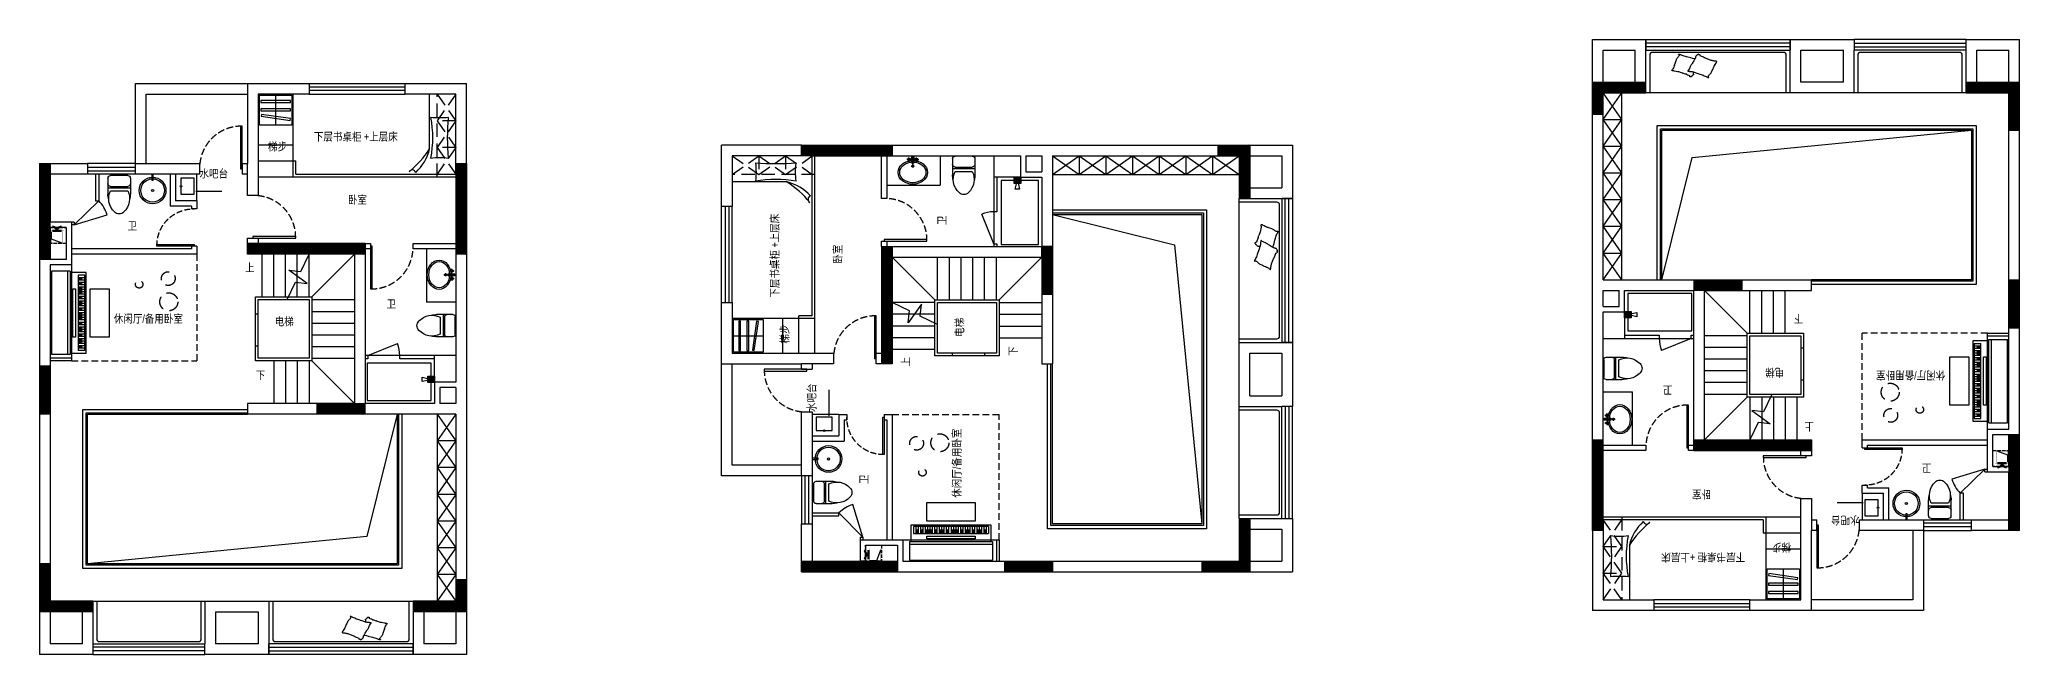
# Model space of a CAD drawing. Extents: x 468514 to 728049, y -74127 to 69080.
# Drawn here: x 493894 to 531005, y -26476 to -14953 of the extents above; entities that cross this region are included whole.
import ezdxf
from ezdxf.xclip import XClip

# ---------------------------------------------------------------- set-up
doc = ezdxf.new("R2010")
doc.units = 0
doc.header["$LTSCALE"] = 500
doc.header["$MEASUREMENT"] = 0
doc.header["$XCLIPFRAME"] = 0
for name, pattern in [('( Dashed )', [0.75, 0.5, -0.25]), ('DASH', [0.35, 0.25, -0.1]), ('HIDDEN', [0.375, 0.25, -0.125])]:
    doc.linetypes.add(name, pattern=pattern)
for name, color, linetype in [('Door 门', 107, 'Continuous'), ('E 立面标注尺寸', 9, 'Continuous'), ('P-Furniture 家具', 153, 'Continuous'), ('P-Make furniture 固定制作', 154, 'Continuous'), ('P-N wall 新建隔墙', 241, 'Continuous'), ('P-O wall 原始墙体', 245, 'Continuous'), ('P-Stair 楼梯（原建筑设备）', 159, 'Continuous'), ('P-Text  平面文字', 9, 'Continuous'), ('P-Ware 洁具', 153, 'Continuous'), ('P-window 窗', 107, 'Continuous')]:
    doc.layers.add(name, color=color, linetype=linetype)
doc.styles.add('PDC DIM', font='PMingLiU-ExtB.ttf', dxfattribs={"width": 0.85})
pattern_1 = [(45, (-208763.564, 55386.938), (-8.83883476, 8.83883476), [])]

# ---------------------------------------------------------------- blocks, each defined once
blk = doc.blocks.new('A$C7BB304D7')
blk.add_hatch(color=256).paths.add_polyline_path([(127, 77), (204, 0), (126, 32), (49, 0)])
at = {"linetype": 'DASH', "ltscale": 0.5}
for p, q in [((2, 330), (2, 30)), ((302, 330), (2, 330)), ((2, 30), (302, 30)), ((302, 30), (302, 330))]:
    blk.add_line(p, q, dxfattribs=at)
for p, q in [((42, 95), (212, 95)), ((42, 80), (212, 80))]:
    blk.add_line(p, q)
at = {"const_width": 3}
blk.add_lwpolyline([(2, 80), (2, 330), (252, 330), (252, 80), (212, 80), (212, 95), (217, 95, 0.414214), (237, 115), (237, 295, 0.414214), (217, 315), (37, 315, 0.414214), (17, 295), (17, 115, 0.414214), (37, 95), (42, 95), (42, 80)], format="xyb", close=True, dxfattribs=at)
blk.add_lwpolyline([(17, 115), (19, 239), (217, 315)])
blk.add_lwpolyline([(204, 3), (126, 34), (49, 3), (127, 80)], close=True)
blk = doc.blocks.new('$WINLIB2D$00000001')
at = {"color": 0}
for points in [[(-0.5, 0.5), (-0.5, -0.5)], [(-0.5, 0.5), (0.5, 0.5)], [(0.5, -0.5), (0.5, 0.5)], [(0.5, 0.167), (-0.5, 0.167)], [(0.5, -0.167), (-0.5, -0.167)], [(-0.5, -0.5), (0.5, -0.5)]]:
    blk.add_lwpolyline(points, dxfattribs=at)
blk = doc.blocks.new('A$C69603A30')
for p, q in [((1560, 1082), (0, 1082)), ((0, 730), (0, 1082)), ((1560, 730), (1560, 1082)), ((1560, 730), (0, 730)), ((25, 730), (25, 428)), ((25, 428), (1535, 428)), ((1535, 428), (1535, 730)), ((327, 352), (1233, 352)), ((327, 0), (327, 352)), ((1233, 0), (327, 0)), ((1233, 352), (1233, 0))]:
    blk.add_line(p, q)
at = {"color": 8}
for p, q in [((1560, 780), (0, 780)), ((1485, 579), (75, 579)), ((75, 453), (75, 579)), ((75, 453), (1485, 453)), ((120, 453), (120, 579)), ((164, 453), (164, 579)), ((208, 453), (208, 579)), ((252, 453), (252, 579)), ((296, 453), (296, 579)), ((327, 679), (1233, 679)), ((327, 629), (327, 679)), ((1233, 629), (327, 629)), ((340, 453), (340, 579)), ((384, 453), (384, 579)), ((428, 453), (428, 579)), ((472, 453), (472, 579)), ((516, 453), (516, 579)), ((560, 453), (560, 579)), ((604, 453), (604, 579)), ((648, 453), (648, 579)), ((692, 453), (692, 579)), ((736, 453), (736, 579)), ((780, 453), (780, 579)), ((824, 453), (824, 579)), ((868, 453), (868, 579)), ((912, 453), (912, 579)), ((956, 453), (956, 579)), ((1000, 453), (1000, 579)), ((1044, 453), (1044, 579)), ((1088, 453), (1088, 579)), ((1132, 453), (1132, 579)), ((1176, 453), (1176, 579)), ((1220, 453), (1220, 579)), ((1233, 679), (1233, 629)), ((1265, 453), (1265, 579)), ((1309, 453), (1309, 579)), ((1353, 453), (1353, 579)), ((1397, 453), (1397, 579)), ((1441, 453), (1441, 579)), ((1485, 453), (1485, 579))]:
    blk.add_line(p, q, dxfattribs=at)
at = {"color": 8, "const_width": 37.7}
for points in [[(145, 579), (145, 503)], [(226, 579), (226, 503)], [(277, 579), (277, 503)], [(359, 579), (359, 503)], [(447, 579), (447, 503)], [(497, 579), (497, 503)], [(579, 579), (579, 503)], [(673, 579), (673, 503)], [(717, 579), (717, 503)], [(761, 579), (761, 503)], [(843, 579), (843, 503)], [(931, 579), (931, 503)], [(981, 579), (981, 503)], [(1069, 579), (1069, 503)], [(1151, 579), (1151, 503)], [(1202, 579), (1202, 503)], [(1246, 579), (1246, 503)], [(1334, 579), (1334, 503)], [(1422, 579), (1422, 503)]]:
    blk.add_lwpolyline(points, dxfattribs=at)
blk = doc.blocks.new('A$C437E590E')
at = {"color": 8, "linetype": 'ByBlock'}
for p, q in [((243, 462), (164, 462)), ((202, 422), (202, 501)), ((275, 313), (275, 510)), ((306, 462), (386, 462)), ((347, 422), (347, 501)), ((247, 340), (303, 340)), ((275, 368), (275, 312))]:
    blk.add_line(p, q, dxfattribs=at)
at = {"linetype": 'ByBlock'}
for p, q in [((257, 393), (257, 514)), ((293, 514), (257, 514)), ((293, 393), (257, 393)), ((293, 514), (293, 393))]:
    blk.add_line(p, q, dxfattribs=at)
for centre, radius in [((204, 462), 25), ((204, 462), 17.9), ((346, 462), 25), ((346, 462), 17.9)]:
    blk.add_circle(centre, radius, dxfattribs=at)
at = {"color": 8, "linetype": 'ByBlock'}
for radius in [19.5, 11.9]:
    blk.add_circle((275, 340), radius, dxfattribs=at)
at = {"linetype": 'ByBlock'}
blk.add_ellipse((275, 222), major_axis=(-275, 0), ratio=0.809091, dxfattribs=at)
at = {"color": 8, "linetype": 'ByBlock'}
blk.add_ellipse((275, 222), major_axis=(-246, 0), ratio=0.786583, dxfattribs=at)
blk = doc.blocks.new('asdfsdafa3')
for p, q in [((201554, -49577), (201554, -49256)), ((201603, -49207), (201707, -49207)), ((201707, -49207), (201901, -49207)), ((201757, -49256), (201757, -49577)), ((201782, -49207), (201782, -49627)), ((201839, -49256), (201839, -49577)), ((201603, -49627), (201707, -49627)), ((201707, -49627), (201901, -49627))]:
    blk.add_line(p, q)
for centre, radius, start, end in [((201603, -49256), 49.5, 90, 180), ((201707, -49256), 49.5, 0, 90), ((201988, -49558), 337, 42.8306, 116.2777), ((201885, -49706), 500, 75.8795, 88.2029), ((202157, -49416), 116, 359.4502, 47.9126), ((201603, -49577), 49.5, 180, 270), ((201707, -49577), 49.5, 270, 0), ((201988, -49275), 337, 243.7223, 317.1694), ((201885, -49127), 500, 271.7971, 284.1205), ((202157, -49418), 116, 312.0874, 0.5498)]:
    blk.add_arc(centre, radius, start, end)
blk = doc.blocks.new('A$C17F62748')
at = {"linetype": 'ByBlock'}
for p, q in [((120, 0), (0, 120)), ((0, 0), (120, 120)), ((18, 102), (102, 102)), ((18, 90), (102, 90)), ((18, 78), (102, 78)), ((18, 66), (102, 66)), ((18, 54), (102, 54)), ((18, 42), (102, 42)), ((18, 30), (102, 30)), ((60, 50), (19, 227)), ((19, 227), (101, 227)), ((99, 28), (21, 28)), ((21, 28), (21, 0)), ((51, 59), (51, 28)), ((101, 227), (60, 50)), ((69, 59), (69, 28)), ((99, 0), (99, 28))]:
    blk.add_line(p, q, dxfattribs=at)
for points in [[(0, 120), (120, 120), (120, 0), (0, 0)], [(12, 108), (108, 108), (108, 12), (12, 12)], [(18, 102), (102, 102), (102, 18), (18, 18)]]:
    blk.add_lwpolyline(points, close=True, dxfattribs=at)
blk = doc.blocks.new('fffg')
blk.add_lwpolyline([(143, 670), (109, 670), (109, -130), (143, -130)], close=True)
at = {"color": 8, "linetype": 'DASH'}
blk.add_arc((123, -110), 780, 88.5421, 181.4579, dxfattribs=at)
blk = doc.blocks.new('A$C28EB6B4E')
at = {"layer": 'P-O wall 原始墙体'}
h = blk.add_hatch(dxfattribs=at)
h.set_pattern_fill('ANSI31', color=256, scale=100, style=0)
h.set_pattern_definition(pattern_1)
h.paths.add_polyline_path([(2152.1, 9496.3), (2152.1, 8796.3), (2352.1, 8796.3), (2352.1, 9396.3), (2352.1, 9496.3), (2352.1, 10596.3), (2152.1, 10596.3)])
h = blk.add_hatch(dxfattribs=at)
h.set_pattern_fill('ANSI31', color=256, scale=100, style=0)
h.set_pattern_definition(pattern_1)
h.paths.add_polyline_path([(9952.1, 8896.3), (10152.1, 8896.3), (10152.1, 10596.3), (9952.1, 10596.3), (9952.1, 10396.3)])
h = blk.add_hatch(dxfattribs=at)
h.set_pattern_fill('ANSI31', color=256, scale=100, style=0)
h.set_pattern_definition(pattern_1)
h.paths.add_polyline_path([(8252.1, 9096.3), (6052.1, 9096.3), (6052.1, 8896.3), (8252.1, 8896.3)])
h = blk.add_hatch(dxfattribs=at)
h.set_pattern_fill('ANSI31', color=256, scale=100, style=0)
h.set_pattern_definition(pattern_1)
h.paths.add_polyline_path([(2152.1, 5896.3), (2352.1, 5896.3), (2352.1, 6796.3), (2152.1, 6796.3)])
h = blk.add_hatch(dxfattribs=at)
h.set_pattern_fill('ANSI31', color=256, scale=100, style=0)
h.set_pattern_definition(pattern_1)
h.paths.add_polyline_path([(7352.1, 6096.3), (7352.1, 5896.3), (8152.1, 5896.3), (8252.1, 5896.3), (8252.1, 6096.3), (8052.1, 6096.3)])
h = blk.add_hatch(dxfattribs=at)
h.set_pattern_fill('ANSI31', color=256, scale=100, style=0)
h.set_pattern_definition(pattern_1)
h.paths.add_polyline_path([(2352.1, 2396.3), (2352.1, 3096.3), (2152.1, 3096.3), (2152.1, 2296.3), (2152.1, 2196.3), (3152.1, 2196.3), (3152.1, 2396.3)])
h = blk.add_hatch(dxfattribs=at)
h.set_pattern_fill('ANSI31', color=256, scale=100, style=0)
h.set_pattern_definition(pattern_1)
h.paths.add_polyline_path([(9952.1, 2396.3), (9152.1, 2396.3), (9152.1, 2196.3), (10152.1, 2196.3), (10152.1, 2296.3), (10152.1, 2796.3), (9952.1, 2796.3)])
at = {"layer": 'P-Furniture 家具', "color": 8}
for p, q in [((9462.8, 10872.1), (9462.8, 11896.3)), ((6902.1, 10646.3), (6952.1, 10646.3)), ((6952.1, 10396.3), (6952.1, 10646.3)), ((6952.1, 10396.3), (9952.1, 10396.3))]:
    blk.add_line(p, q, dxfattribs=at)
at = {"layer": 'P-Furniture 家具', "color": 250, "linetype": '( Dashed )'}
for p, q in [((9602.1, 10346.3), (9602.1, 11896.3)), ((9602.1, 11896.3), (9952.1, 11396.3)), ((9952.1, 11896.3), (9602.1, 11396.3)), ((9952.1, 11396.3), (9602.1, 11396.3)), ((9602.1, 11396.3), (9952.1, 10896.3)), ((9952.1, 11396.3), (9602.1, 10896.3)), ((9952.1, 10896.3), (9602.1, 10896.3)), ((9602.1, 10896.3), (9952.1, 10396.3)), ((9952.1, 10896.3), (9602.1, 10396.3))]:
    blk.add_line(p, q, dxfattribs=at)
at = {"layer": 'P-Furniture 家具'}
for p, q in [((3202.1, 10391.3), (3202.1, 9896.3)), ((3262.1, 10391.3), (3262.1, 9896.3)), ((5102.1, 9896.3), (5102.1, 10396.3)), ((2802.1, 9446.3), (3262.1, 9896.3)), ((3202.1, 9896.3), (3262.1, 9896.3)), ((2802.1, 9496.3), (2752.1, 9496.3)), ((2802.1, 9446.3), (2752.1, 9446.3)), ((2802.1, 9446.3), (3416.9, 9636.2)), ((2802.1, 9496.3), (2802.1, 9446.3)), ((2752.1, 8696.3), (2752.1, 6896.3)), ((2752.1, 6946.3), (2352.1, 6946.3)), ((2752.1, 6896.3), (2352.1, 6896.3))]:
    blk.add_line(p, q, dxfattribs=at)
at = {"layer": 'P-Furniture 家具', "linetype": 'ByBlock'}
for p, q in [((9402.1, 8996.3), (9402.1, 7996.3)), ((9952.1, 7996.3), (9402.1, 7996.3)), ((8302.1, 6996.3), (8858.3, 7221.4)), ((9552.1, 6996.3), (8252.1, 6996.3)), ((8302.1, 6936.3), (8252.1, 6936.3)), ((8302.1, 6996.3), (8302.1, 6936.3)), ((8902.1, 6936.3), (8902.1, 6996.3)), ((9552.1, 6936.3), (8902.1, 6936.3))]:
    blk.add_line(p, q, dxfattribs=at)
at = {"layer": 'P-Furniture 家具', "color": 250, "linetype": 'HIDDEN'}
for p in [(5102.1, 8896.3), (2752.1, 6896.3)]:
    blk.add_line(p, (5102.1, 6896.3), dxfattribs=at)
at = {"layer": 'P-Furniture 家具', "color": 8}
for points in [[(9480.7, 10699.5, -0.0585956), (9814.8, 10699.5, -0.0371482), (9814.8, 11459.9, -0.052163), (9480.7, 11459.9, -0.0937658)], [(7845, 1841.2, 0.1013919), (7827.1, 1822.1, -0.223768), (7821.5, 1811.6, -0.2555795), (7824.1, 1807.8, -0.0815627), (7838.8, 1802.7, -0.0718052), (7855.1, 1801.6, 0.0699853), (7871.9, 1800.5, 0.0354599), (7927.9, 1786.5, 0.0294323), (7992.2, 1762.5, 0.0015539), (8023.1, 1749, -0.00152), (8054.6, 1735.2, -0.0047351), (8087.3, 1721.4, 0.0038205), (8127.8, 1704.3, 0.2960011), (8146.4, 1677.1, -0.6497743), (8166.3, 1668.6, -0.0231899), (8170.9, 1672.1, 0.0288001), (8174.7, 1674.8, 0.0057267), (8181.4, 1679, -0.0043581), (8190.3, 1684.5, -0.027528), (8207.8, 1696.9, -0.0462142), (8216.8, 1705.5, -0.1941211), (8220.7, 1718.6, 0.1337189), (8223.6, 1737.7, 0.011505), (8241.5, 1771.6, 0.0088818), (8266.8, 1814.7, 0.0124257), (8302.4, 1869.4, -0.0336124), (8314.6, 1890), (8336.7, 1935.1), (8353.7, 1969.9, 0.2243411), (8367.7, 1980.5, -0.7227715), (8367.8, 1987.6, -0.103513), (8364.2, 1988, 0.0534647), (8357.3, 1988.2, 0.0301093), (8335.2, 1991.9, -0.0314365), (8313.9, 1995.4, -0.05324), (8299.4, 1995.8, 0.0551795), (8285.4, 1996.1, 0.056271), (8261.1, 2001.4, 0.0108003), (8140.4, 2042.5, 0.0045599), (8058.9, 2072.8, 0.0112502), (8026.4, 2085.9, 0.069394), (8009.2, 2095.9, -0.0797563), (7994, 2104.4, -0.1063995), (7980.1, 2107, -0.3286421), (7976, 2104.5, -0.2995468), (7977.8, 2099.2, 0.1899166), (7982.4, 2091.8, 0.0335175), (7982.8, 2083.6, 0.0756271), (7982, 2080, 0.0534886), (7978.6, 2073.9, 0.0178379), (7965.3, 2057.1, 0.0383936), (7947.1, 2038.8, -0.0595291), (7935.9, 2026.6, -0.0359426), (7923.9, 2006.3, -0.011245), (7893, 1939, -0.0062027), (7880.2, 1908.1, 0.0107832), (7872.7, 1890.3, 0.0194848), (7867.5, 1880, 0.0050616)]]:
    blk.add_lwpolyline(points, format="xyb", close=True, dxfattribs=at)
at = {"layer": 'P-Furniture 家具', "linetype": 'ByBlock'}
blk.add_lwpolyline([(4283.4, 10283.3), (4283.4, 10396.3), (4257.4, 10396.3), (4257.4, 10283.3)], close=True, dxfattribs=at)
at = {"layer": 'P-Furniture 家具'}
for points in [[(5051.5, 10021.3), (5051.5, 10321.3), (4801.5, 10321.3), (4801.5, 10021.3)], [(8291.9, 6157.4), (9491.9, 6157.4), (9491.9, 6857.4), (8291.9, 6857.4)]]:
    blk.add_lwpolyline(points, close=True, dxfattribs=at)
blk.add_lwpolyline([(6902.1, 10346.3), (9952.1, 10346.3)], dxfattribs=at)
for points in [[(3222.1, 2396.3), (3222.1, 1686.3, 0.4142136), (3272.1, 1636.3), (5132.1, 1636.3, 0.4142136), (5182.1, 1686.3), (5182.1, 2396.3)], [(6522.1, 2396.3), (6522.1, 1686.3, 0.4142136), (6572.1, 1636.3), (9032.1, 1636.3, 0.4142136), (9082.1, 1686.3), (9082.1, 2396.3)]]:
    blk.add_lwpolyline(points, format="xyb", dxfattribs=at)
for centre, radius in [((4270.4, 10091.5), 250), ((4270.4, 10091.5), 220), ((4801.5, 10171.3), 15)]:
    blk.add_circle(centre, radius, dxfattribs=at)
at = {"layer": 'P-Furniture 家具', "linetype": 'ByBlock'}
blk.add_circle((4270.4, 10091.5), 20, dxfattribs=at)
at = {"layer": 'P-Furniture 家具', "color": 8, "linetype": '( Dashed )'}
for centre, radius in [((4563.7, 8440.4), 128.8), ((4018.9, 8331.5), 69.3), ((4573.6, 8004.9), 168.3)]:
    blk.add_circle(centre, radius, dxfattribs=at)
at = {"layer": 'P-Furniture 家具', "color": 8}
for centre, radius, start, end in [((8015.8, 11787.9), 1712.5, 308.28696, 327.67208), ((8617.8, 11072.6), 868.5, 312.31328, 346.65159), ((9136.2, 10404.9), 71, 21.06587, 146.83428)]:
    blk.add_arc(centre, radius, start, end, dxfattribs=at)
at = {"layer": 'P-Furniture 家具'}
blk.add_arc((2802.1, 9446.3), 643.5, 17.16603, 44.3704, dxfattribs=at)
at = {"layer": 'P-Furniture 家具', "linetype": 'ByBlock'}
blk.add_arc((8302.1, 6996.3), 600, 0, 22.03043, dxfattribs=at)
at = {"layer": 'P-Furniture 家具', "color": 8, "extrusion": (0, 0, -1)}
for centre, major_axis, ratio, start_param, end_param in [((7341, 2270.8), (965.2, 0), 0.8333333, 0.3145142, 0.3376302), ((8281.2, 2045.2), (21.7, 0), 0.8333333, 2.9243854, 3.6913311), ((8217, 2033.4), (44, 0), 0.8333333, -0.2172073, 0.3145142), ((8326.1, 2022.2), (74.3, 0), 0.8333333, 3.6913311, 3.8760564), ((8425.9, 1947.1), (208.9, 0), 0.8333333, 3.8760564, 3.9861405), ((8708.3, 1682.2), (634.1, 0), 0.8333333, 3.9861405, 4.0035727), ((8056.5, 2315.6), (367.2, 0), 0.8333333, 0.8390736, 0.86198), ((8272.9, 2114.8), (43.4, 0), 0.8333333, 0.7239052, 0.8390736), ((8355.5, 2054), (66.9, 0), 0.8333333, 3.8654979, 3.958241), ((8318.1, 2087.2), (12.2, 0), 0.8333333, 3.958241, 6.2631072), ((8364.7, 2087.9), (34.4, 0), 0.8333333, 1.9703782, 3.1215146), ((9508, 4344.1), (2973.3, 0), 0.8333333, 1.9550964, 1.9703782), ((7667.6, 551.7), (1935.6, 0), 0.8333333, -1.1864963, -1.1675559), ((6128.6, -2454.6), (5857.8, 0), 0.8333333, -1.1675559, -1.1614759), ((10690.5, 6308.4), (5604.8, 0), 0.8333333, 1.9739011, 1.9801168), ((8726.7, 2471), (598.7, 0), 0.8333333, 1.8562057, 1.9739011), ((8674.4, 2322.4), (412.8, 0), 0.8333333, 1.7144254, 1.8562057), ((7080.6, 2189.5), (1582.2, 0), 0.8333333, 0.2415711, 0.2663816), ((8623.9, 2031.8), (60.5, 0), 0.8333333, 1.4349399, 1.7144254), ((11016.3, 1147.5), (2407.5, -701), 0.4711085, 3.1643109, 3.2273122), ((8639.9, 1934.4), (57.5, 0), 0.8333333, 4.5765325, 4.8632613), ((8713.1, 1920.5), (72.5, 0), 0.8333333, 3.5244707, 3.9286571), ((8641.2, 1941.5), (48.9, 0), 0.8333333, -1.419924, -1.0943937), ((8650.6, 1972.8), (16.1, 0), 0.8333333, -0.0935015, 0.7870645), ((8661.1, 1973.6), (5.57, 0), 0.8333333, -1.0943937, -0.0935015), ((8213.7, 1667.4), (111.9, 0), 0.8333333, -1.383407, -1.2809239), ((7382.7, -654.3), (3019.2, 0), 0.8333333, -1.2809239, -1.2377243), ((6770.9, -2128), (4890.5, 0), 0.8333333, -1.2377243, -1.2194848), ((8177.3, 1069.7), (803.6, 0), 0.8333333, -1.2194848, -1.1744858), ((8458.2, 1629.1), (76, 0), 0.8333333, -1.1744858, -0.8973543), ((8541.6, 1716.2), (57.7, 0), 0.8333333, 1.9258872, 2.2442384), ((8533.3, 1697.5), (33.8, 0), 0.8333333, 1.5018845, 1.9258872), ((8545.5, 1693.2), (14.7, 0), 0.8333333, 3.0939693, 3.3959029), ((8604.8, 1695.5), (74, 0), 0.8333333, 2.9599494, 3.0939693), ((8567.8, 1688.3), (37.8, 0), 0.8333333, 3.3959029, 3.6096538), ((8545.3, 1686.4), (13.6, 0), 0.8333333, 2.2092234, 2.9599494), ((8835.7, 1575.5), (337.9, 0), 0.8333333, 3.6096538, 3.6809977), ((8535.4, 1672.9), (4.26, 0), 0.8333333, 0.2317945, 1.5018845), ((8533.6, 1673.3), (6.04, 0), 0.8333333, -0.9323693, 0.2317945), ((8705.5, 1640.4), (186.2, 0), 0.8333333, 3.6809977, 3.8344966), ((8502.4, 1780.9), (77.8, 0), 0.8333333, 0.4550683, 0.6929039), ((8402.8, 1821.5), (188.7, 0), 0.8333333, 0.3113597, 0.4550683), ((6752, 2264.3), (1922.9, 0), 0.8333333, 0.2663816, 0.3113597)]:
    blk.add_ellipse(centre, major_axis=major_axis, ratio=ratio, start_param=start_param, end_param=end_param, dxfattribs=at)
at = {"layer": 'P-Make furniture 固定制作', "color": 8}
blk.add_line((6577.1, 11876.3), (6575.7, 11316.3), dxfattribs=at)
at = {"layer": 'P-Make furniture 固定制作'}
for p, q in [((6902.1, 10346.3), (6902.1, 11896.3)), ((6252.1, 10946.3), (6902.1, 10946.3)), ((6252.1, 10646.3), (6902.1, 10646.3)), ((6252.1, 10346.3), (6902.1, 10346.3)), ((9602.1, 5896.3), (9602.1, 2396.3)), ((9602.1, 5896.3), (9952.1, 5396.3)), ((9952.1, 5896.3), (9602.1, 5396.3)), ((9952.1, 5396.3), (9602.1, 5396.3)), ((9602.1, 5396.3), (9952.1, 4896.3)), ((9952.1, 5396.3), (9602.1, 4896.3)), ((9952.1, 4896.3), (9602.1, 4896.3)), ((9602.1, 4896.3), (9952.1, 4396.3)), ((9952.1, 4896.3), (9602.1, 4396.3)), ((9952.1, 4396.3), (9602.1, 4396.3)), ((9602.1, 4396.3), (9952.1, 3896.3)), ((9952.1, 4396.3), (9602.1, 3896.3)), ((9952.1, 3896.3), (9602.1, 3896.3)), ((9602.1, 3896.3), (9952.1, 3396.3)), ((9952.1, 3896.3), (9602.1, 3396.3)), ((9952.1, 3396.3), (9602.1, 3396.3)), ((9602.1, 3396.3), (9952.1, 2896.3)), ((9952.1, 3396.3), (9602.1, 2896.3)), ((9952.1, 2896.3), (9602.1, 2896.3)), ((9602.1, 2896.3), (9952.1, 2396.3)), ((9952.1, 2896.3), (9602.1, 2396.3))]:
    blk.add_line(p, q, dxfattribs=at)
at = {"layer": 'P-Make furniture 固定制作', "color": 8}
for points in [[(6882.1, 11316.3), (6272.1, 11316.3), (6272.1, 11876.3), (6882.1, 11876.3)], [(6852.1, 11775.2), (6302.1, 11775.2), (6302.1, 11740.2), (6852.1, 11740.2)], [(6852.1, 11620.5), (6302.1, 11620.5), (6302.1, 11585.5), (6852.1, 11585.5)], [(6854.7, 11440.6), (6311.6, 11518.8), (6305.5, 11484.3), (6848.7, 11406.2)]]:
    blk.add_lwpolyline(points, close=True, dxfattribs=at)
at = {"layer": 'P-N wall 新建隔墙'}
for p, q in [((4602.1, 10396.3), (4602.1, 9796.3)), ((4702.1, 10396.3), (4702.1, 9896.3)), ((5002.1, 9796.3), (4602.1, 9796.3)), ((5102.1, 9896.3), (4702.1, 9896.3)), ((5002.1, 9796.3), (5002.1, 9746.3)), ((5102.1, 9746.3), (5002.1, 9746.3)), ((5102.1, 9896.3), (5102.1, 9746.3)), ((5002.1, 8996.3), (2752.1, 8996.3)), ((5002.1, 9046.3), (5002.1, 8996.3)), ((5102.1, 9046.3), (5002.1, 9046.3)), ((5102.1, 9046.3), (5102.1, 8896.3)), ((8252.1, 9096.3), (8352.1, 9096.3)), ((8352.1, 8996.3), (8252.1, 8996.3)), ((8352.1, 9096.3), (8352.1, 8996.3)), ((9152.1, 8996.3), (9152.1, 9096.3)), ((9152.1, 9096.3), (9952.1, 9096.3)), ((9952.1, 8996.3), (9152.1, 8996.3)), ((5102.1, 8896.3), (2752.1, 8896.3)), ((9952.1, 6996.3), (9552.1, 6996.3)), ((9552.1, 6496.3), (9552.1, 6996.3))]:
    blk.add_line(p, q, dxfattribs=at)
at = {"layer": 'P-N wall 新建隔墙', "color": 107}
for points in [[(3952.1, 10596.3), (3952.1, 12096.3), (6052.1, 12096.3)], [(4152.1, 10596.3), (4152.1, 11896.3), (6052.1, 11896.3)]]:
    blk.add_lwpolyline(points, dxfattribs=at)
at = {"layer": 'P-O wall 原始墙体'}
for p, q in [((6052.1, 12096.3), (6052.1, 10596.3)), ((6052.1, 12096.3), (7202.1, 12096.3)), ((6252.1, 11896.3), (6252.1, 9996.3)), ((7202.1, 11896.3), (6252.1, 11896.3)), ((7202.1, 12096.3), (7202.1, 11896.3)), ((9002.1, 11896.3), (9002.1, 12096.3)), ((9002.1, 12096.3), (10152.1, 12096.3)), ((9952.1, 11896.3), (9002.1, 11896.3)), ((9952.1, 10596.3), (9952.1, 11896.3)), ((10152.1, 10596.3), (10152.1, 12096.3)), ((2152.1, 10596.3), (2152.1, 9496.3)), ((2152.1, 10596.3), (3052.1, 10596.3)), ((2352.1, 10596.3), (2352.1, 9496.3)), ((3052.1, 10396.3), (2352.1, 10396.3)), ((3052.1, 10596.3), (3052.1, 10396.3)), ((3952.1, 10396.3), (3952.1, 10596.3)), ((3952.1, 10596.3), (4952.1, 10596.3)), ((5152.1, 10396.3), (3952.1, 10396.3)), ((4952.1, 10596.3), (5152.1, 10596.3)), ((5152.1, 10596.3), (5152.1, 10396.3)), ((5952.1, 10596.3), (6052.1, 10596.3)), ((5952.1, 10596.3), (5952.1, 10396.3)), ((6052.1, 10396.3), (5952.1, 10396.3)), ((6052.1, 10396.3), (6052.1, 10596.3)), ((6052.1, 9996.3), (6052.1, 10396.3)), ((9952.1, 10596.3), (10152.1, 10596.3)), ((9952.1, 10596.3), (10152.1, 10596.3)), ((9952.1, 10396.3), (9952.1, 10596.3)), ((9952.1, 10396.3), (9952.1, 8396.3)), ((10152.1, 10596.3), (10152.1, 8396.3)), ((6252.1, 9996.3), (6052.1, 9996.3)), ((2152.1, 9496.3), (2152.1, 8796.3)), ((2752.1, 9496.3), (2352.1, 9496.3)), ((2352.1, 9396.3), (2352.1, 9496.3)), ((2652.1, 9396.3), (2352.1, 9396.3)), ((2352.1, 9396.3), (2352.1, 8796.3)), ((2652.1, 9396.3), (2652.1, 8796.3)), ((2752.1, 9496.3), (2752.1, 8696.3)), ((6052.1, 8896.3), (6052.1, 9196.3)), ((6052.1, 9196.3), (6252.1, 9196.3)), ((8252.1, 9096.3), (6052.1, 9096.3)), ((6252.1, 9196.3), (6252.1, 9096.3)), ((8252.1, 9096.3), (8252.1, 8396.3)), ((2152.1, 8796.3), (2152.1, 2296.3)), ((2352.1, 8796.3), (2152.1, 8796.3)), ((2652.1, 8796.3), (2352.1, 8796.3)), ((2352.1, 8696.3), (2352.1, 2396.3)), ((2752.1, 8696.3), (2352.1, 8696.3)), ((8252.1, 8896.3), (6052.1, 8896.3)), ((8052.1, 8896.3), (8052.1, 8396.3)), ((10152.1, 8896.3), (9952.1, 8896.3)), ((8052.1, 8396.3), (8052.1, 6096.3)), ((8252.1, 8396.3), (8252.1, 6096.3)), ((9952.1, 8396.3), (9952.1, 6496.3)), ((10152.1, 8396.3), (10152.1, 6396.3)), ((2352.1, 6796.3), (2152.1, 6796.3)), ((9952.1, 6496.3), (9552.1, 6496.3)), ((9552.1, 6496.3), (9552.1, 6096.3)), ((9952.1, 6396.3), (9652.1, 6396.3)), ((9652.1, 6396.3), (9652.1, 6096.3)), ((9952.1, 6396.3), (9952.1, 6096.3)), ((10152.1, 6396.3), (10152.1, 5996.3)), ((8052.1, 6096.3), (6052.1, 6096.3)), ((6052.1, 6096.3), (6052.1, 5896.3)), ((7352.1, 5896.3), (7352.1, 6096.3)), ((8052.1, 6096.3), (8252.1, 6096.3)), ((9552.1, 6096.3), (8252.1, 6096.3)), ((8252.1, 5896.3), (8252.1, 6096.3)), ((9952.1, 6096.3), (9652.1, 6096.3)), ((10152.1, 5996.3), (10152.1, 2296.3)), ((2352.1, 5896.3), (2152.1, 5896.3)), ((8152.1, 5896.3), (6052.1, 5896.3)), ((9652.1, 5896.3), (8152.1, 5896.3)), ((9952.1, 5896.3), (9652.1, 5896.3)), ((9952.1, 5896.3), (9952.1, 2396.3)), ((2352.1, 3096.3), (2152.1, 3096.3)), ((10152.1, 2796.3), (9952.1, 2796.3)), ((2152.1, 2296.3), (2152.1, 1396.3)), ((3152.1, 2396.3), (2352.1, 2396.3)), ((3152.1, 2396.3), (3152.1, 1596.3)), ((5252.1, 2396.3), (5252.1, 1596.3)), ((5252.1, 2396.3), (6452.1, 2396.3)), ((6452.1, 2396.3), (6452.1, 1596.3)), ((9952.1, 2396.3), (9152.1, 2396.3)), ((9152.1, 2396.3), (9152.1, 1396.3)), ((10152.1, 2296.3), (10152.1, 1396.3)), ((3152.1, 2196.3), (2152.1, 2196.3)), ((2352.1, 2196.3), (2352.1, 1596.3)), ((2952.1, 2196.3), (2952.1, 1596.3)), ((5452.1, 2196.3), (5452.1, 1596.3)), ((5452.1, 2196.3), (6252.1, 2196.3)), ((6252.1, 2196.3), (6252.1, 1596.3)), ((10152.1, 2196.3), (9152.1, 2196.3)), ((9352.1, 2196.3), (9352.1, 1596.3)), ((9952.1, 2196.3), (9952.1, 1596.3)), ((2952.1, 1596.3), (2352.1, 1596.3)), ((3152.1, 1596.3), (3152.1, 1396.3)), ((5252.1, 1396.3), (5252.1, 1596.3)), ((6252.1, 1596.3), (5452.1, 1596.3)), ((6452.1, 1596.3), (6452.1, 1396.3)), ((9152.1, 1396.3), (9152.1, 1596.3)), ((9152.1, 1596.3), (9152.1, 1396.3)), ((9952.1, 1596.3), (9352.1, 1596.3)), ((3052.1, 1396.3), (2152.1, 1396.3)), ((3152.1, 1396.3), (3052.1, 1396.3)), ((5352.1, 1396.3), (5252.1, 1396.3)), ((6352.1, 1396.3), (5352.1, 1396.3)), ((6452.1, 1396.3), (6352.1, 1396.3)), ((10152.1, 1396.3), (9152.1, 1396.3))]:
    blk.add_line(p, q, dxfattribs=at)
at = {"layer": 'P-Stair 楼梯（原建筑设备）'}
for p, q in [((6322.1, 8096.3), (6322.1, 8896.3)), ((6542.1, 8096.3), (6542.1, 8896.3)), ((6762.1, 8096.3), (6762.1, 8896.3)), ((6982.1, 8096.3), (6982.1, 8896.3)), ((7202.1, 8096.3), (7202.1, 8896.3)), ((7252.1, 8096.3), (8052.1, 8896.3)), ((7252.1, 8046.3), (8052.1, 8046.3)), ((7252.1, 7826.3), (8052.1, 7826.3)), ((6252.1, 7771.3), (6202.1, 7771.3)), ((7252.1, 7606.3), (8052.1, 7606.3)), ((6252.1, 7171.3), (6202.1, 7171.3)), ((7252.1, 7386.3), (8052.1, 7386.3)), ((7252.1, 7166.3), (8052.1, 7166.3)), ((6542.1, 6896.3), (6542.1, 6096.3)), ((6762.1, 6896.3), (6762.1, 6096.3)), ((6982.1, 6896.3), (6982.1, 6096.3)), ((7202.1, 6896.3), (7202.1, 6096.3)), ((7252.1, 6946.3), (8052.1, 6946.3)), ((7252.1, 6896.3), (8052.1, 6096.3))]:
    blk.add_line(p, q, dxfattribs=at)
for points in [[(6790.2, 8046.3), (6947.7, 8371.5), (7170, 8348.7), (6824.4, 8598.5), (7045.9, 8573.9), (7203.4, 8899.1)], [(8942.1, 5896.3), (8942.1, 3006.3), (2962.1, 3006.3), (2962.1, 5986.3), (6052.1, 5986.3)], [(8882.1, 5896.3), (8882.1, 3066.3), (3022.1, 3066.3), (3022.1, 5926.3), (6052.1, 5926.3)], [(8852.1, 5896.3), (8852.1, 3096.3), (3052.1, 3096.3), (3052.1, 5896.3), (6052.1, 5896.3)], [(8852.1, 5896.3), (8283.7, 3605.6), (3052.1, 3096.3)]]:
    blk.add_lwpolyline(points, dxfattribs=at)
for points in [[(6322.1, 8471.3, 0, 0, 0), (6567.3, 8471.3, 80, 0, 0), (6867.3, 8471.3, 0, 0, 0)], [(6542.1, 6521.3, 0, 0, 0), (7627.1, 6521.3, 0, 0, 0), (7627.1, 8471.3, 0, 0, 0), (7337.3, 8471.3, 80, 0, 0), (7037.3, 8471.3, 0, 0, 0)]]:
    blk.add_lwpolyline(points, format="xyseb", dxfattribs=at)
for points in [[(6202.1, 6896.3), (6202.1, 8096.3), (7252.1, 8096.3), (7252.1, 6896.3)], [(6252.1, 6946.3), (6252.1, 8046.3), (7202.1, 8046.3), (7202.1, 6946.3), (6252.1, 6946.3)]]:
    blk.add_lwpolyline(points, close=True, dxfattribs=at)
at = {"layer": 'P-Text  平面文字'}
blk.add_line((5078.6, 10081.2), (5568.7, 10081.2), dxfattribs=at)
at = {"layer": 'P-window 窗'}
for p, q in [((3152.1, 2396.3), (5252.1, 2396.3)), ((6452.1, 2396.3), (9152.1, 2396.3))]:
    blk.add_line(p, q, dxfattribs=at)
at = {"layer": 'Door 门'}
blk.add_blockref('fffg', (5809, 10626.4), dxfattribs=at)
at = {"layer": 'Door 门', "xscale": -0.875, "yscale": 0.875, "zscale": 0.875, "rotation": 90}
blk.add_blockref('fffg', (4938.3, 9171.5), dxfattribs=at)
at = {"layer": 'Door 门'}
for p, rotation in [((6282.2, 9339.4), 270), ((8495.2, 8916.2), 180)]:
    blk.add_blockref('fffg', p, dxfattribs=dict(at, rotation=rotation))
at = {"layer": 'P-Furniture 家具', "linetype": 'ByBlock', "xscale": -1, "rotation": 90}
blk.add_blockref('asdfsdafa3', (-45773.9, 211925.4), dxfattribs=at)
at = {"layer": 'P-Furniture 家具', "rotation": 90}
blk.add_blockref('A$C69603A30', (3454.6, 7016.2), dxfattribs=at)
at = {"layer": 'P-Furniture 家具', "linetype": 'ByBlock', "xscale": -1}
blk.add_blockref('asdfsdafa3', (211498.6, 56974.3), dxfattribs=at)
at = {"layer": 'P-O wall 原始墙体', "extrusion": (0, 0, -1), "zscale": -1, "rotation": 180}
blk.add_blockref('A$C7BB304D7', (-2350.6, 9426.5), dxfattribs=at)
at = {"layer": 'P-Ware 洁具', "color": 1, "linetype": 'ByBlock', "rotation": 269.9999999999999}
blk.add_blockref('A$C437E590E', (9419.7, 8787), dxfattribs=at)
at = {"layer": 'P-Ware 洁具', "linetype": 'ByBlock', "rotation": 90.00000000000001}
blk.add_blockref('A$C17F62748', (9552.1, 6490.3), dxfattribs=at)
at = {"layer": 'P-window 窗', "yscale": 200}
for p, xscale, zscale in [((8102.1, 11996.3), 1800, -1800), ((4202.1, 1496.3), 2100, -2100)]:
    blk.add_blockref('$WINLIB2D$00000001', p, dxfattribs=dict(at, xscale=xscale, zscale=zscale))
at = {"layer": 'P-window 窗', "xscale": 900, "yscale": 200, "zscale": 900, "rotation": 180}
blk.add_blockref('$WINLIB2D$00000001', (3502.1, 10496.3), dxfattribs=at)
at = {"layer": 'P-window 窗', "extrusion": (0, 0, -1), "xscale": 2700, "yscale": 200, "zscale": -2700}
blk.add_blockref('$WINLIB2D$00000001', (-7802.1, 1496.3), dxfattribs=at)
at = {"layer": 'P-Text  平面文字', "char_height": 150, "attachment_point": 1, "style": 'PDC DIM'}
for s, width, insert in [('下层书桌柜 +上层床', 1813.943, (7293.5, 11174.5)), ('梯步', 893.426, (6433.3, 10988.3)), ('水吧台', 893.426, (5149, 10482.7)), ('卧室', 893.426, (7931.5, 9993.6)), ('卫', 893.426, (3800.4, 9503.2)), ('卫', 893.426, (8654.2, 8039.8)), ('休闲厅/备用卧室', 1824.062, (3542.9, 7762.4))]:
    blk.add_mtext_dynamic_manual_height_columns(s, width=width, gutter_width=1750, heights=[0], dxfattribs=dict(at, insert=insert))
at = {"layer": 'P-Text  平面文字', "char_height": 150, "width": 893.426, "attachment_point": 1, "style": 'PDC DIM'}
for s, insert in [('上', (6002.7, 8719.2)), ('电梯', (6559, 7710.5)), ('下', (6203.7, 6705.3))]:
    blk.add_mtext(s, dxfattribs=dict(at, insert=insert))

msp = doc.modelspace()

# ---------------------------------------------------------------- block references
at = {"layer": 'E 立面标注尺寸'}
ref = msp.add_blockref('A$C28EB6B4E', (533156.9, -13556.9), dxfattribs=dict(at, rotation=180))
XClip(ref).set_block_clipping_path([(1999.4740606898, 1151.7954410309), (10499.9740606898, 12364.7954410309)])
ref = msp.add_blockref('A$C28EB6B4E', (491741.9, -27872.8), dxfattribs=at)
XClip(ref).set_block_clipping_path([(1999.4740606898, 1151.7954410309), (10499.9740606898, 12364.7954410309)])
ref = msp.add_blockref('A$C28EB6B4E', (518774.2, -27083.8), dxfattribs=dict(at, rotation=90))
XClip(ref).set_block_clipping_path([(1999.4740606898, 1151.7954410309), (10499.9740606898, 12364.7954410309)])

doc.saveas('drawing.dxf')
